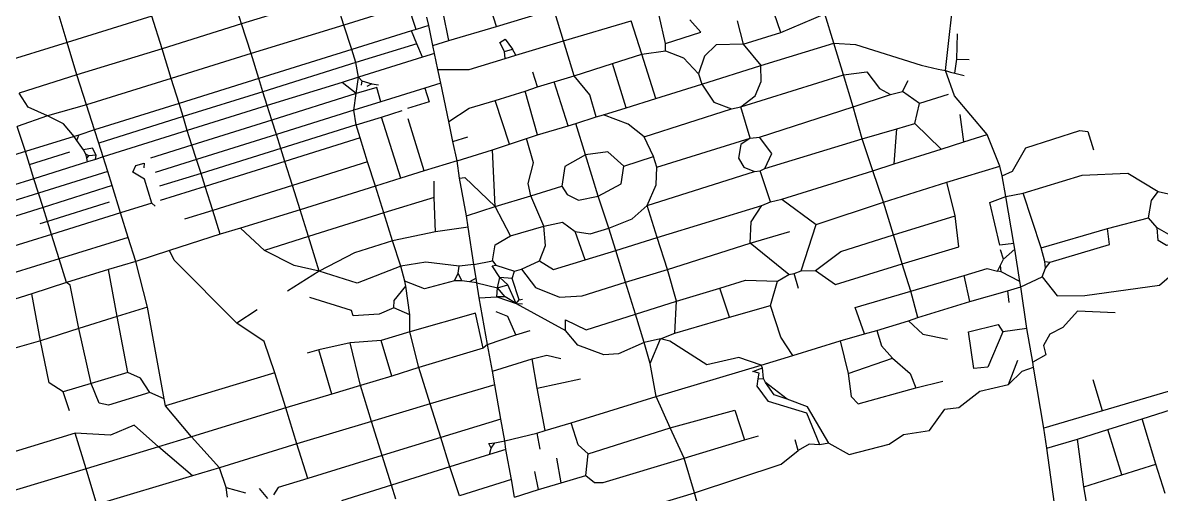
# Model space of a CAD drawing. Header units: metres. Extents: x 609554 to 651406, y 4826501 to 4857446.
# Drawn here: x 627242 to 631045, y 4841467 to 4843043 of the extents above; entities that cross this region are included whole.
import ezdxf

# ---------------------------------------------------------------- set-up
doc = ezdxf.new("R2010")
doc.units = ezdxf.units.M

msp = doc.modelspace()

# ---------------------------------------------------------------- linework, layer by layer
at = {"layer": 'ROADS'}
for points in [[(630323.6, 4842882.9), (630355.8, 4843173.7)], [(627971.9, 4843038.8), (627938.6, 4843147.1)], [(628282.6, 4843134.9), (627971.9, 4843038.8)], [(628314.2, 4843034.5), (628282.6, 4843134.9)], [(628824.2, 4843030), (628795.4, 4843121)], [(627390.1, 4842976.2), (627356.6, 4843087.7)], [(628529.1, 4843100.8), (628314.2, 4843034.5)], [(628555.4, 4843020.5), (628529.1, 4843100.8)], [(628824.2, 4843030), (629015.7, 4843088.3)], [(629048.4, 4842981.7), (629015.7, 4843088.3)], [(627672.5, 4843064.7), (627390.1, 4842976.2)], [(627706.9, 4842955.7), (627672.5, 4843064.7)], [(628597.8, 4843033.2), (628591.1, 4843060.7)], [(628664.8, 4842982.9), (628646.2, 4843077)], [(629048.4, 4842981.7), (629274, 4843049.5)], [(629309.3, 4842937.1), (629274, 4843049.5)], [(629389.2, 4842972.9), (629367.7, 4843066.9)], [(629389.2, 4842972.9), (629507, 4843011), (629469.6, 4843052.3)], [(629627.7, 4843049.1), (629647.9, 4842971.3)], [(629774.2, 4843010.2), (629751.8, 4843074.8)], [(629774.2, 4843010.2), (629920.6, 4843072.5)], [(629950.7, 4842974.1), (629920.6, 4843072.5)], [(627971.9, 4843038.8), (627706.9, 4842955.7)], [(628004.1, 4842939.4), (627971.9, 4843038.8)], [(628314.2, 4843034.5), (628004.1, 4842939.4)], [(628340.5, 4842953.2), (628314.2, 4843034.5)], [(628540.3, 4843015.7), (628340.5, 4842953.2)], [(628555.4, 4843020.5), (628540.3, 4843015.7)], [(628558.2, 4842972.7), (628540.3, 4843015.7)], [(628597.8, 4843033.2), (628555.4, 4843020.5)], [(628611.6, 4842966.5), (628597.8, 4843033.2)], [(628664.8, 4842982.9), (628824.2, 4843030)], [(629647.9, 4842971.3), (629774.2, 4843010.2)], [(630362, 4842921.3), (630364, 4843005.7)], [(627390.1, 4842976.2), (627158.3, 4842904.9)], [(627421.9, 4842868.3), (627390.1, 4842976.2)], [(628558.2, 4842972.7), (628354.3, 4842909.6)], [(628576.6, 4842927.7), (628558.2, 4842972.7)], [(628611.6, 4842966.5), (628664.8, 4842982.9)], [(628617.2, 4842940.4), (628611.6, 4842966.5)], [(628850.6, 4842946.7), (628835.8, 4842976.5), (628853, 4842987.8), (628877.8, 4842954.6)], [(628888.3, 4842933.8), (629048.4, 4842981.7)], [(629084.1, 4842865.6), (629048.4, 4842981.7)], [(629388.6, 4842948.6), (629389.2, 4842972.9)], [(629647.9, 4842971.3), (629558.4, 4842968.4), (629518.6, 4842931.2), (629499.2, 4842871.4)], [(629647.9, 4842971.3), (629707.5, 4842900.1)], [(629707.5, 4842900.1), (629950.7, 4842974.1)], [(629983.7, 4842868.7), (629950.7, 4842974.1)], [(629950.7, 4842974.1), (630023.4, 4842969.8), (630242.9, 4842900.8)], [(627706.9, 4842955.7), (627421.9, 4842868.3)], [(627737.8, 4842856.5), (627706.9, 4842955.7)], [(628004.1, 4842939.4), (627737.8, 4842856.5)], [(628030.4, 4842855.9), (628004.1, 4842939.4)], [(628340.5, 4842953.2), (628030.4, 4842855.9)], [(628354.3, 4842909.6), (628340.5, 4842953.2)], [(628617.2, 4842940.4), (628576.6, 4842927.7)], [(628628.5, 4842886.4), (628617.2, 4842940.4)], [(628850.6, 4842946.7), (628877.8, 4842954.6)], [(628853.5, 4842923.2), (628850.6, 4842946.7)], [(628853.5, 4842923.2), (628888.3, 4842933.8)], [(628888.3, 4842933.8), (628877.8, 4842954.6)], [(629211.9, 4842906.8), (629309.3, 4842937.1)], [(629309.3, 4842937.1), (629388.6, 4842948.6)], [(629356.1, 4842790), (629309.3, 4842937.1)], [(629388.6, 4842948.6), (629448.7, 4842925.8), (629499.2, 4842871.4)], [(628354.3, 4842909.6), (628043.8, 4842812.3)], [(628362.7, 4842861.1), (628354.3, 4842909.6)], [(628576.6, 4842927.7), (628362.7, 4842861.1)], [(628628.5, 4842886.4), (628732.3, 4842886.9), (628853.5, 4842923.2)], [(629084.1, 4842865.6), (629211.9, 4842906.8)], [(629257.3, 4842758.7), (629211.9, 4842906.8)], [(629510.3, 4842837.1), (629707.5, 4842900.1)], [(629640, 4842761.6), (629688.5, 4842798.7), (629708.7, 4842845.9), (629707.5, 4842900.1)], [(630242.9, 4842900.8), (630299.4, 4842887.8)], [(630354.9, 4842874.2), (630362, 4842921.3)], [(630362, 4842921.3), (630402.7, 4842919.6)], [(627421.9, 4842868.3), (627229.7, 4842807.3)], [(627455, 4842767.9), (627421.9, 4842868.3)], [(627737.8, 4842856.5), (627455, 4842767.9)], [(627763.7, 4842772.9), (627737.8, 4842856.5)], [(628030.4, 4842855.9), (627763.7, 4842772.9)], [(628043.8, 4842812.3), (628030.4, 4842855.9)], [(628362.7, 4842861.1), (628308.2, 4842843.2)], [(628355.3, 4842806), (628362.7, 4842861.1)], [(628362.7, 4842861.1), (628373.8, 4842849.1)], [(628638.1, 4842841.1), (628628.5, 4842886.4)], [(628961, 4842828.1), (628945.2, 4842877.5)], [(629016.9, 4842844.7), (629084.1, 4842865.6)], [(629157.4, 4842728.5), (629136.3, 4842802.1), (629084.1, 4842865.6)], [(629499.2, 4842871.4), (629510.3, 4842837.1)], [(629640, 4842761.6), (629983.7, 4842868.7)], [(629983.7, 4842868.7), (630061.1, 4842878.5), (630103.2, 4842822.9), (630139.8, 4842802.7)], [(630016, 4842762.2), (629983.7, 4842868.7)], [(630299.4, 4842887.8), (630323.6, 4842882.9)], [(630323.6, 4842882.9), (630341, 4842878)], [(630463.6, 4842669.7), (630353.8, 4842798.3), (630323.6, 4842882.9)], [(630341, 4842878), (630354.9, 4842874.2)], [(630354.9, 4842874.2), (630386.3, 4842866)], [(628308.2, 4842843.2), (628058.4, 4842765.8)], [(628355.3, 4842806), (628308.2, 4842843.2)], [(628438.1, 4842778.8), (628424.1, 4842826), (628355.3, 4842806)], [(628373.8, 4842849.1), (628372.1, 4842834.4)], [(628373.8, 4842849.1), (628407.5, 4842839)], [(628407.5, 4842839), (628390.6, 4842829.3)], [(628407.5, 4842839), (628429.7, 4842834.9)], [(628584.9, 4842823.9), (628438.1, 4842778.8)], [(628584.9, 4842823.9), (628599.1, 4842778.7), (628527.4, 4842755.7)], [(628638.1, 4842841.1), (628584.9, 4842823.9)], [(628665, 4842713.1), (628638.1, 4842841.1)], [(628819.2, 4842782.3), (628919.6, 4842814.5)], [(628919.6, 4842814.5), (628961, 4842828.1)], [(628960.6, 4842668.2), (628919.6, 4842814.5)], [(628961, 4842828.1), (629016.9, 4842844.7)], [(629063.8, 4842698.7), (629016.9, 4842844.7)], [(629356.1, 4842790), (629510.3, 4842837.1)], [(629510.3, 4842837.1), (629550.2, 4842777.2), (629609.7, 4842754.6)], [(630180.8, 4842812.7), (630199.4, 4842849.8)], [(627324.2, 4842732), (627259.8, 4842760.4), (627229.7, 4842807.3)], [(628043.8, 4842812.3), (627777.6, 4842729.3)], [(628058.4, 4842765.8), (628043.8, 4842812.3)], [(628355.3, 4842806), (628074, 4842717)], [(628347.6, 4842750.6), (628355.3, 4842806)], [(628438.1, 4842778.8), (628347.6, 4842750.6)], [(628665, 4842713.1), (628732.7, 4842757), (628819.2, 4842782.3)], [(628868, 4842637.3), (628819.2, 4842782.3)], [(629257.3, 4842758.7), (629356.1, 4842790)], [(630016, 4842762.2), (630139.8, 4842802.7)], [(630139.8, 4842802.7), (630180.8, 4842812.7)], [(630237.1, 4842772.6), (630180.8, 4842812.7)], [(630332.7, 4842802.5), (630237.1, 4842772.6)], [(627455, 4842767.9), (627324.2, 4842732)], [(627481.7, 4842685.3), (627455, 4842767.9)], [(627763.7, 4842772.9), (627481.7, 4842685.3)], [(627777.6, 4842729.3), (627763.7, 4842772.9)], [(628058.4, 4842765.8), (627791, 4842682.5)], [(628074, 4842717), (628058.4, 4842765.8)], [(628347.6, 4842750.6), (628089, 4842669.3)], [(628355.2, 4842701.8), (628347.6, 4842750.6)], [(628439.5, 4842727.6), (628509.4, 4842749.5)], [(629181.8, 4842734.9), (629257.3, 4842758.7)], [(629317.6, 4842661.6), (629609.7, 4842754.6)], [(629609.7, 4842754.6), (629640, 4842761.6)], [(629671.8, 4842657.1), (629640, 4842761.6)], [(629702.5, 4842660.2), (630016, 4842762.2)], [(630046.1, 4842654.6), (630016, 4842762.2)], [(630221.6, 4842705.6), (630237.1, 4842772.6)], [(627324.2, 4842732), (627223.1, 4842696.2)], [(627413.4, 4842662.1), (627377.2, 4842705.2), (627324.2, 4842732)], [(627777.6, 4842729.3), (627495.6, 4842640.8)], [(627791, 4842682.5), (627777.6, 4842729.3)], [(628074, 4842717), (627806.4, 4842633.4)], [(628089, 4842669.3), (628074, 4842717)], [(628355.2, 4842701.8), (628103.6, 4842622.5)], [(628355.2, 4842701.8), (628439.5, 4842727.6)], [(628369.3, 4842657.7), (628355.2, 4842701.8)], [(628504.4, 4842523.4), (628439.5, 4842727.6)], [(628582.6, 4842547.9), (628529.2, 4842721.9)], [(628678.5, 4842645.5), (628665, 4842713.1)], [(629063.8, 4842698.7), (629089.7, 4842705.6)], [(629089.7, 4842705.6), (629157.4, 4842728.5)], [(629121.6, 4842600.8), (629089.7, 4842705.6)], [(629157.4, 4842728.5), (629181.8, 4842734.9)], [(629317.6, 4842661.6), (629264.2, 4842703.6), (629181.8, 4842734.9)], [(630161.2, 4842688), (630221.6, 4842705.6)], [(630221.6, 4842705.6), (630309.8, 4842620.1)], [(630385.5, 4842644.8), (630372.9, 4842735.7)], [(627250.5, 4842613), (627223.1, 4842696.2)], [(627413.4, 4842662.1), (627250.5, 4842613)], [(627429.2, 4842667.5), (627413.4, 4842662.1)], [(627422.8, 4842649.1), (627413.4, 4842662.1)], [(627422.8, 4842649.1), (627429.2, 4842667.5)], [(627481.7, 4842685.3), (627429.2, 4842667.5)], [(627495.6, 4842640.8), (627481.7, 4842685.3)], [(627791, 4842682.5), (627510.6, 4842594.3)], [(627806.4, 4842633.4), (627791, 4842682.5)], [(628089, 4842669.3), (627822.5, 4842585.7)], [(628103.6, 4842622.5), (628089, 4842669.3)], [(628924.6, 4842655.5), (628960.6, 4842668.2)], [(628960.6, 4842668.2), (629063.8, 4842698.7)], [(630046.1, 4842654.6), (630161.2, 4842688)], [(630152.8, 4842571.6), (630161.2, 4842688)], [(630385.5, 4842644.8), (630463.6, 4842669.7)], [(630505.7, 4842563.1), (630463.6, 4842669.7)], [(630513, 4842531.3), (630548.3, 4842546.9), (630592.3, 4842624.2), (630772.5, 4842682.5), (630799.2, 4842679), (630817.9, 4842618.3)], [(627444.8, 4842618), (627422.8, 4842649.1)], [(627510.6, 4842594.3), (627495.6, 4842640.8)], [(627806.4, 4842633.4), (627668.4, 4842590.4)], [(627822.5, 4842585.7), (627806.4, 4842633.4)], [(628369.3, 4842657.7), (628117.3, 4842579.5)], [(628393.5, 4842578.4), (628369.3, 4842657.7)], [(628678.5, 4842645.5), (628728.9, 4842661.4)], [(628693.3, 4842581.7), (628678.5, 4842645.5)], [(628810.6, 4842618.3), (628868, 4842637.3)], [(628868, 4842637.3), (628924.6, 4842655.5)], [(628938.7, 4842464.7), (628929.7, 4842506), (628948.2, 4842574.6), (628924.6, 4842655.5)], [(629349, 4842596.3), (629317.6, 4842661.6)], [(629360.2, 4842559.9), (629671.8, 4842657.1)], [(629671.8, 4842657.1), (629640.3, 4842635.4), (629632, 4842590.6), (629650.8, 4842560.1), (629686.5, 4842545.2)], [(629671.8, 4842657.1), (629702.5, 4842660.2)], [(629720.1, 4842555.2), (629744.1, 4842606), (629702.5, 4842660.2)], [(629720.1, 4842555.2), (630046.1, 4842654.6)], [(630080.9, 4842547.6), (630046.1, 4842654.6)], [(630309.8, 4842620.1), (630385.5, 4842644.8)], [(627250.5, 4842613), (626944.9, 4842518.4)], [(627264.3, 4842568.6), (627250.5, 4842613)], [(627264.3, 4842568.6), (627398.6, 4842610.8)], [(627486.4, 4842600.6), (627475, 4842623.1), (627444.8, 4842618)], [(627452.9, 4842603.7), (627444.8, 4842618)], [(627455.6, 4842590.3), (627452.9, 4842603.7)], [(627462.8, 4842598.5), (627452.9, 4842603.7)], [(627455.6, 4842590.3), (627462.8, 4842598.5)], [(627457.5, 4842577.6), (627455.6, 4842590.3)], [(627485.1, 4842586.1), (627457.5, 4842577.6)], [(627486.4, 4842600.6), (627462.8, 4842598.5)], [(627485.1, 4842586.1), (627486.4, 4842600.6)], [(627510.6, 4842594.3), (627485.1, 4842586.1)], [(627525.5, 4842545.3), (627510.6, 4842594.3)], [(628103.6, 4842622.5), (627837.4, 4842539.4)], [(628117.3, 4842579.5), (628103.6, 4842622.5)], [(628693.3, 4842581.7), (628810.6, 4842618.3)], [(628819.7, 4842428.4), (628810.6, 4842618.3)], [(629121.6, 4842600.8), (629052.4, 4842562.7), (629042.4, 4842496.6)], [(629249.4, 4842564), (629196.5, 4842611.8), (629121.6, 4842600.8)], [(629164, 4842463.7), (629121.6, 4842600.8)], [(629249.4, 4842564), (629349, 4842596.3)], [(629360.2, 4842559.9), (629349, 4842596.3)], [(630152.8, 4842571.6), (630309.8, 4842620.1)], [(627278.9, 4842521.7), (627264.3, 4842568.6)], [(627457.5, 4842577.6), (627278.9, 4842521.7)], [(627672.7, 4842440.2), (627647.8, 4842520.5), (627609.4, 4842543.2), (627619.6, 4842565.4), (627646.7, 4842573.9), (627646, 4842557.8)], [(627822.5, 4842585.7), (627684.1, 4842542.5)], [(627837.4, 4842539.4), (627822.5, 4842585.7)], [(628117.3, 4842579.5), (627850.8, 4842495.8)], [(628142.7, 4842498.6), (628117.3, 4842579.5)], [(628393.5, 4842578.4), (628142.7, 4842498.6)], [(628419.8, 4842496.9), (628393.5, 4842578.4)], [(628582.6, 4842547.9), (628504.4, 4842523.4)], [(628693.3, 4842581.7), (628582.6, 4842547.9)], [(628700.8, 4842523.6), (628693.3, 4842581.7)], [(629164, 4842463.7), (629240.9, 4842504.1), (629249.4, 4842564)], [(629327.9, 4842431.9), (629357, 4842500.8), (629360.2, 4842559.9)], [(629686.5, 4842545.2), (629704.4, 4842548.3)], [(629704.4, 4842548.3), (629720.1, 4842555.2)], [(629739, 4842443.9), (629704.4, 4842548.3)], [(630080.9, 4842547.6), (630152.8, 4842571.6)], [(630328.3, 4842509.8), (630505.7, 4842563.1)], [(630513, 4842531.3), (630505.7, 4842563.1)], [(627278.9, 4842521.7), (626961.7, 4842423)], [(627294.6, 4842472.8), (627278.9, 4842521.7)], [(627525.5, 4842545.3), (627294.6, 4842472.8)], [(627539.9, 4842499.2), (627525.5, 4842545.3)], [(627837.4, 4842539.4), (627698.8, 4842496.1)], [(627850.8, 4842495.8), (627837.4, 4842539.4)], [(628504.4, 4842523.4), (628419.8, 4842496.9)], [(628616.2, 4842459.3), (628615.4, 4842513.1)], [(628700.8, 4842523.6), (628718.1, 4842525.1), (628819.7, 4842428.4)], [(628723.4, 4842397.5), (628700.8, 4842523.6)], [(629327.9, 4842431.9), (629686.5, 4842545.2)], [(629777.4, 4842453.6), (630080.9, 4842547.6)], [(630116.4, 4842443.2), (630080.9, 4842547.6)], [(630116.4, 4842443.2), (630328.3, 4842509.8)], [(630356.2, 4842398), (630328.3, 4842509.8)], [(630525, 4842462.5), (630513, 4842531.3)], [(630583, 4842473.4), (630780.7, 4842533), (630933.3, 4842540.4), (631034.3, 4842478.6)], [(631034.3, 4842478.6), (631138.8, 4842455.7), (631186.4, 4842479.8), (631202.4, 4842522.3)], [(627294.6, 4842472.8), (627208.8, 4842446.1)], [(627309.4, 4842425.2), (627294.6, 4842472.8)], [(627539.9, 4842499.2), (627309.4, 4842425.2)], [(627568.6, 4842407.6), (627539.9, 4842499.2)], [(627850.8, 4842495.8), (627700.9, 4842449.3)], [(627876.3, 4842415.3), (627850.8, 4842495.8)], [(628142.7, 4842498.6), (627876.3, 4842415.3)], [(628168.1, 4842417.7), (628142.7, 4842498.6)], [(628419.8, 4842496.9), (628168.1, 4842417.7)], [(628447.7, 4842407.4), (628419.8, 4842496.9)], [(628938.7, 4842464.7), (629042.4, 4842496.6)], [(629042.4, 4842496.6), (629060.1, 4842468.7), (629097.8, 4842450.3), (629164, 4842463.7)], [(630525, 4842462.5), (630583, 4842473.4)], [(630643.3, 4842290.6), (630583, 4842473.4)], [(631001.8, 4842390.6), (631012, 4842448.5), (631034.3, 4842478.6)], [(631643.7, 4842479.2), (631605.4, 4842507.9), (631549.2, 4842500.8), (631368.9, 4842373.4), (631185.4, 4842369.8), (631077.3, 4842330.3), (631031.5, 4842357)], [(627530.6, 4842443.5), (627324.1, 4842379)], [(627672.7, 4842440.2), (627568.6, 4842407.6)], [(627672.7, 4842440.2), (627683.9, 4842429.8)], [(628616.2, 4842459.3), (628447.7, 4842407.4)], [(628620.7, 4842343.6), (628616.2, 4842459.3)], [(628819.7, 4842428.4), (628938.7, 4842464.7)], [(628982.1, 4842363), (628938.7, 4842464.7)], [(629199.6, 4842356.5), (629164, 4842463.7)], [(629710.6, 4842432.5), (629739, 4842443.9)], [(629739, 4842443.9), (629777.4, 4842453.6)], [(629777.4, 4842453.6), (629891.6, 4842368.5)], [(629891.6, 4842368.5), (630116.4, 4842443.2)], [(630150.3, 4842334.4), (630116.4, 4842443.2)], [(630552.5, 4842304.6), (630505.8, 4842299.4), (630472.2, 4842441.7), (630525, 4842462.5)], [(630552.5, 4842304.6), (630525, 4842462.5)], [(627309.4, 4842425.2), (626992.4, 4842326)], [(627324.1, 4842379), (627309.4, 4842425.2)], [(627568.6, 4842407.6), (627338.2, 4842335.7)], [(627594.3, 4842325.6), (627568.6, 4842407.6)], [(627876.3, 4842415.3), (627782.5, 4842386.2)], [(627900.8, 4842335.9), (627876.3, 4842415.3)], [(628168.1, 4842417.7), (627969.4, 4842356.3)], [(628195.7, 4842329), (628168.1, 4842417.7)], [(628447.7, 4842407.4), (628195.7, 4842329)], [(628476.9, 4842313.7), (628447.7, 4842407.4)], [(628723.4, 4842397.5), (628819.7, 4842428.4)], [(628729.8, 4842359.7), (628723.4, 4842397.5)], [(628871.1, 4842330.9), (628819.7, 4842428.4)], [(629199.6, 4842356.5), (629277.1, 4842387), (629327.9, 4842431.9)], [(629361.3, 4842325.3), (629327.9, 4842431.9)], [(629361.3, 4842325.3), (629710.6, 4842432.5)], [(629672, 4842305.9), (629675.4, 4842377.1), (629710.6, 4842432.5)], [(630150.3, 4842334.4), (630356.2, 4842398)], [(630179.3, 4842236.7), (630368.2, 4842294), (630356.2, 4842398)], [(627324.1, 4842379), (627298.6, 4842371.3)], [(627338.2, 4842335.7), (627324.1, 4842379)], [(628729.8, 4842359.7), (628620.7, 4842343.6)], [(628748.4, 4842234.8), (628729.8, 4842359.7)], [(628871.1, 4842330.9), (628982.1, 4842363)], [(628967.7, 4842247.2), (628988.1, 4842298), (628982.1, 4842363)], [(628982.1, 4842363), (629044.2, 4842376.3), (629087, 4842345.3)], [(629842.1, 4842214.3), (629891.6, 4842368.5)], [(630864.6, 4842355.6), (631001.8, 4842390.6)], [(631031.5, 4842357), (631001.8, 4842390.6)], [(627338.2, 4842335.7), (627020.3, 4842237)], [(627363.1, 4842254.4), (627338.2, 4842335.7)], [(627594.3, 4842325.6), (627363.1, 4842254.4)], [(627618.9, 4842244.9), (627594.3, 4842325.6)], [(627900.8, 4842335.9), (627731.4, 4842281.5)], [(627969.4, 4842356.3), (627900.8, 4842335.9)], [(628048.8, 4842281.2), (627969.4, 4842356.3)], [(628195.7, 4842329), (628048.8, 4842281.2)], [(628231.3, 4842213.1), (628195.7, 4842329)], [(628620.7, 4842343.6), (628476.9, 4842313.7)], [(628810.8, 4842247.5), (628819.3, 4842300.6), (628871.1, 4842330.9)], [(629087, 4842345.3), (629137.3, 4842337.7), (629199.6, 4842356.5)], [(629120.8, 4842251.1), (629087, 4842345.3)], [(629222.9, 4842282.1), (629199.6, 4842356.5)], [(629222.9, 4842282.1), (629361.3, 4842325.3)], [(629395.1, 4842218), (629361.3, 4842325.3)], [(629672, 4842305.9), (629804.3, 4842345.6)], [(629889.2, 4842214.7), (629974.9, 4842278.3), (630150.3, 4842334.4)], [(630179.3, 4842236.7), (630150.3, 4842334.4)], [(630643.3, 4842290.6), (630864.6, 4842355.6)], [(630673.6, 4842243.2), (630871.3, 4842301.4), (630864.6, 4842355.6)], [(631145.2, 4842321.8), (631062.7, 4842298.6), (631034.4, 4842315.1), (631031.5, 4842357)], [(628476.9, 4842313.7), (628350, 4842274.1), (628231.3, 4842213.1)], [(628504.1, 4842228.9), (628476.9, 4842313.7)], [(629120.8, 4842251.1), (629222.9, 4842282.1)], [(629254.7, 4842175.7), (629222.9, 4842282.1)], [(629395.1, 4842218), (629672, 4842305.9)], [(629801.1, 4842201.2), (629672, 4842305.9)], [(630517.9, 4842252.3), (630507.6, 4842284.2)], [(630517.9, 4842252.3), (630555.7, 4842286.3)], [(630555.7, 4842286.3), (630552.5, 4842304.6)], [(630572.7, 4842178.4), (630555.7, 4842286.3)], [(630655.6, 4842245.5), (630643.3, 4842290.6)], [(627363.1, 4842254.4), (627045.6, 4842155.7)], [(627387.3, 4842174.7), (627363.1, 4842254.4)], [(627618.9, 4842244.9), (627527.8, 4842218.1)], [(627731.4, 4842281.5), (627618.9, 4842244.9)], [(627657.8, 4842092), (627618.9, 4842244.9)], [(627957, 4842039.5), (627747.1, 4842249.7), (627731.4, 4842281.5)], [(628231.3, 4842213.1), (628148.6, 4842231.4), (628048.8, 4842281.2)], [(628748.4, 4842234.8), (628810.8, 4842247.5)], [(628810.8, 4842247.5), (628821.9, 4842233.2)], [(628908, 4842219.7), (628967.7, 4842247.2)], [(628967.7, 4842247.2), (629014.5, 4842217.8), (629120.8, 4842251.1)], [(630507.3, 4842232.2), (630517.9, 4842252.3)], [(630647.1, 4842193.3), (630697.2, 4842129.8), (630789.3, 4842131.1), (631038.3, 4842166.1), (631095, 4842213.6), (631175.2, 4842249.9)], [(630655.6, 4842245.5), (630673.6, 4842243.2)], [(630658.3, 4842222.9), (630655.6, 4842245.5)], [(627527.8, 4842218.1), (627387.3, 4842174.7)], [(627556.7, 4842061.4), (627527.8, 4842218.1)], [(628231.3, 4842213.1), (628125.5, 4842146)], [(628504.1, 4842228.9), (628358.2, 4842172.9), (628231.3, 4842213.1)], [(628699.6, 4842229.6), (628588, 4842242.2), (628504.1, 4842228.9)], [(628517.8, 4842178.9), (628504.1, 4842228.9)], [(628683.7, 4842180.6), (628695.6, 4842205.7)], [(628695.6, 4842205.7), (628699.6, 4842229.6)], [(628708.3, 4842180), (628695.6, 4842205.7)], [(628748.4, 4842234.8), (628699.6, 4842229.6)], [(628755.7, 4842189.2), (628748.4, 4842234.8)], [(628835.5, 4842191.3), (628809.4, 4842230.5), (628821.9, 4842233.2)], [(628821.9, 4842233.2), (628884.4, 4842212.7)], [(628876.4, 4842188.7), (628884.4, 4842212.7)], [(628884.4, 4842212.7), (628908, 4842219.7)], [(628908, 4842219.7), (628954.9, 4842157.8), (629034.5, 4842126), (629110, 4842130.8), (629254.7, 4842175.7)], [(629254.7, 4842175.7), (629395.1, 4842218)], [(629425.4, 4842112.6), (629395.1, 4842218)], [(629818.6, 4842205.1), (629842.1, 4842214.3)], [(629842.1, 4842214.3), (629889.2, 4842214.7)], [(629889.2, 4842214.7), (629956.8, 4842167.8), (630179.3, 4842236.7)], [(630207.7, 4842145.6), (630179.3, 4842236.7)], [(630386.5, 4842197.8), (630463.2, 4842221.4), (630498, 4842212.6)], [(630498, 4842212.6), (630507.3, 4842232.2)], [(630509.8, 4842210.5), (630498, 4842212.6)], [(630509.8, 4842210.5), (630507.3, 4842232.2)], [(630572.7, 4842178.4), (630509.8, 4842210.5)], [(630647.1, 4842193.3), (630658.3, 4842222.9)], [(630658.3, 4842222.9), (630673.6, 4842243.2)], [(627387.3, 4842174.7), (627272.3, 4842137.4)], [(627428.9, 4842021.1), (627400.3, 4842166.2), (627387.3, 4842174.7)], [(628683.7, 4842180.6), (628584.2, 4842153.7), (628517.8, 4842178.9)], [(628521.5, 4842162.3), (628517.8, 4842178.9)], [(628708.3, 4842180), (628683.7, 4842180.6)], [(628734, 4842177.1), (628708.3, 4842180)], [(628755.7, 4842189.2), (628734, 4842177.1)], [(628758.1, 4842174.2), (628734, 4842177.1)], [(628758.1, 4842174.2), (628755.7, 4842189.2)], [(628766.3, 4842123.1), (628758.1, 4842174.2)], [(628758.1, 4842174.2), (628827.4, 4842157)], [(628827.4, 4842157), (628835.5, 4842191.3)], [(628876.4, 4842188.7), (628835.5, 4842191.3)], [(628862.5, 4842166.6), (628835.5, 4842191.3)], [(628899.5, 4842117.3), (628876.4, 4842188.7)], [(629288.9, 4842069.1), (629254.7, 4842175.7)], [(629570.2, 4842156), (629655.7, 4842183.1), (629763, 4842178.8)], [(629739.4, 4842097.9), (629763, 4842178.8)], [(629763, 4842178.8), (629801.1, 4842201.2)], [(629801.1, 4842201.2), (629818.6, 4842205.1)], [(629833.5, 4842154.4), (629818.6, 4842205.1)], [(630207.7, 4842145.6), (630386.5, 4842197.8)], [(630405.6, 4842111.1), (630386.5, 4842197.8)], [(630575.4, 4842159.9), (630572.7, 4842178.4)], [(630575.4, 4842159.9), (630647.1, 4842193.3)], [(627272.3, 4842137.4), (627154.5, 4842100.7)], [(627300.4, 4841980.1), (627272.3, 4842137.4)], [(628481.1, 4842089.7), (628482.1, 4842114.3), (628521.5, 4842162.3)], [(628534.7, 4842066.3), (628521.5, 4842162.3)], [(628824.8, 4842126.8), (628827.4, 4842157)], [(628827.4, 4842157), (628862.5, 4842166.6)], [(628852.8, 4842126.8), (628827.4, 4842157)], [(628890, 4842104.7), (628862.5, 4842166.6)], [(629425.4, 4842112.6), (629570.2, 4842156)], [(629602.4, 4842059), (629570.2, 4842156)], [(630053, 4842003.1), (630022.2, 4842090.8), (630207.7, 4842145.6)], [(630232, 4842058.3), (630207.7, 4842145.6)], [(630405.6, 4842111.1), (630531, 4842147.1)], [(630531, 4842147.1), (630575.4, 4842159.9)], [(630531, 4842147.1), (630535.5, 4842107.8)], [(630596.2, 4842020.7), (630575.4, 4842159.9)], [(627657.8, 4842092), (627556.7, 4842061.4)], [(627714.3, 4841785.8), (627657.8, 4842092)], [(628481.1, 4842089.7), (628432.3, 4842069.4), (628345.5, 4842063.3), (628339.3, 4842081.3), (628200.8, 4842125.2)], [(628766.3, 4842123.1), (628824.8, 4842126.8)], [(628793.7, 4841967.6), (628766.3, 4842123.1)], [(628824.8, 4842126.8), (628890, 4842104.7)], [(628852.8, 4842126.8), (628824.8, 4842126.8)], [(628890, 4842104.7), (628852.8, 4842126.8)], [(628890, 4842104.7), (628899.5, 4842117.3)], [(628890, 4842104.7), (628910.9, 4842103.8)], [(628890, 4842104.7), (629055.1, 4842014.6)], [(628899.5, 4842117.3), (628910.5, 4842119.7)], [(629288.9, 4842069.1), (629425.4, 4842112.6)], [(629419.9, 4842005.4), (629425.4, 4842112.6)], [(629602.4, 4842059), (629739.4, 4842097.9)], [(629814.4, 4841931.1), (629774.3, 4841992.3), (629739.4, 4842097.9)], [(630232, 4842058.3), (630405.6, 4842111.1)], [(627556.7, 4842061.4), (627428.9, 4842021.1)], [(627592.7, 4841873.9), (627556.7, 4842061.4)], [(628024.2, 4842083.2), (627957, 4842039.5)], [(628534.7, 4842066.3), (628481.1, 4842089.7)], [(628779.9, 4841955.4), (628753.6, 4842072.9), (628534.1, 4842010.3)], [(628534.1, 4842010.3), (628534.7, 4842066.3)], [(628888.7, 4842000.2), (628861.6, 4842060.7), (628823.5, 4842076.4)], [(629055.1, 4842014.6), (629054.9, 4842050.1), (629123.2, 4842016.2), (629288.9, 4842069.1)], [(629317.3, 4841974.4), (629288.9, 4842069.1)], [(629419.9, 4842005.4), (629602.4, 4842059)], [(630200.5, 4842047.1), (630232, 4842058.3)], [(630890.5, 4842073.8), (630764.7, 4842078.7), (630716.4, 4842025), (630672.8, 4842001.8), (630650.9, 4841964), (630658.8, 4841933.5), (630615.2, 4841909.1)], [(627428.9, 4842021.1), (627300.4, 4841980.1)], [(627470.7, 4841837.6), (627428.9, 4842021.1)], [(628084.1, 4841873.2), (628048.3, 4841977.6), (627957, 4842039.5)], [(630094.5, 4842014.1), (630200.5, 4842047.1)], [(630200.5, 4842047.1), (630248, 4842002.2), (630331, 4841985.9)], [(630515.9, 4842009.9), (630465.3, 4841892), (630418.9, 4841888), (630400.8, 4842010.2), (630499.9, 4842034.4), (630515.9, 4842009.9)], [(630596.2, 4842020.7), (630515.9, 4842009.9)], [(630615.2, 4841909.1), (630596.2, 4842020.7)], [(627300.4, 4841980.1), (627199.5, 4841950.8)], [(627376.5, 4841809.9), (627330, 4841839.7), (627300.4, 4841980.1)], [(628438.5, 4841980.8), (628335.2, 4841973.7)], [(628534.1, 4842010.3), (628438.5, 4841980.8)], [(628474, 4841862.4), (628438.5, 4841980.8)], [(628565.2, 4841890.7), (628534.1, 4842010.3)], [(628793.7, 4841967.6), (628888.7, 4842000.2)], [(628888.7, 4842000.2), (628936.8, 4842014.5)], [(629317.3, 4841974.4), (629231.7, 4841936.6), (629183, 4841932.9), (629095.5, 4841965), (629055.1, 4842014.6)], [(629371.5, 4841986.9), (629317.3, 4841974.4)], [(629337.9, 4841903.8), (629371.5, 4841986.9)], [(629371.5, 4841986.9), (629419.9, 4842005.4)], [(629708.1, 4841899.1), (629633.4, 4841924.2), (629526.4, 4841899.5), (629402.7, 4841979.3), (629371.5, 4841986.9)], [(629814.4, 4841931.1), (629971.7, 4841979.6)], [(629971.7, 4841979.6), (630053, 4842003.1)], [(629971.7, 4841979.6), (629998.7, 4841871)], [(630053, 4842003.1), (630094.5, 4842014.1)], [(630094.5, 4842014.1), (630110.4, 4841962.9), (630147.4, 4841921.7)], [(628230.3, 4841949.6), (628191.5, 4841938.6)], [(628335.2, 4841973.7), (628230.3, 4841949.6)], [(628274.6, 4841802.3), (628230.3, 4841949.6)], [(628369.8, 4841831.1), (628335.2, 4841973.7)], [(628779.9, 4841955.4), (628565.2, 4841890.7)], [(628793.7, 4841967.6), (628779.9, 4841955.4)], [(628810.3, 4841878.9), (628793.7, 4841967.6)], [(629337.9, 4841903.8), (629317.3, 4841974.4)], [(628810.3, 4841878.9), (628943.8, 4841919.5)], [(628943.8, 4841919.5), (628991.8, 4841931.6), (629038.5, 4841921.2)], [(628959.8, 4841822), (628943.8, 4841919.5)], [(629357.9, 4841793.9), (629337.9, 4841903.8)], [(629708.1, 4841899.1), (629814.4, 4841931.1)], [(629998.7, 4841871), (630147.4, 4841921.7)], [(630147.4, 4841921.7), (630206.5, 4841871.3), (630225, 4841823.2)], [(630534.9, 4841834.4), (630565.4, 4841915.6)], [(630618.2, 4841891.5), (630615.2, 4841909.1)], [(627592.7, 4841873.9), (627470.7, 4841837.6)], [(627666, 4841807.8), (627634.7, 4841855), (627592.7, 4841873.9)], [(628084.1, 4841873.2), (627718.4, 4841762.9)], [(628120.9, 4841756.4), (628084.1, 4841873.2)], [(628565.2, 4841890.7), (628474, 4841862.4)], [(628602.1, 4841769), (628565.2, 4841890.7)], [(628818.1, 4841833.5), (628810.3, 4841878.9)], [(629357.9, 4841793.9), (629708.1, 4841899.1)], [(629698.7, 4841853.1), (629701.3, 4841871.8), (629680.2, 4841877.1), (629712.5, 4841889.8)], [(629712.5, 4841889.8), (629708.1, 4841899.1)], [(629716.5, 4841854.5), (629712.5, 4841889.8)], [(629998.7, 4841871), (630008.8, 4841793.6), (630032.4, 4841770), (630225, 4841823.2)], [(630534.9, 4841834.4), (630580.2, 4841878.1), (630618.2, 4841891.5)], [(630652.9, 4841688.2), (630618.2, 4841891.5)], [(627470.7, 4841837.6), (627376.5, 4841809.9)], [(627666, 4841807.8), (627527.7, 4841764.9), (627496.4, 4841772.2), (627470.7, 4841837.6)], [(628369.8, 4841831.1), (628274.6, 4841802.3)], [(628474, 4841862.4), (628369.8, 4841831.1)], [(628406.5, 4841710.2), (628369.8, 4841831.1)], [(628818.1, 4841833.5), (628602.1, 4841769)], [(628838.3, 4841718.2), (628818.1, 4841833.5)], [(628959.8, 4841822), (629104.5, 4841852.8)], [(629904.6, 4841633), (629860.7, 4841738.1), (629732.2, 4841776.8), (629694.4, 4841828.9), (629698.7, 4841853.1)], [(629698.7, 4841853.1), (629716.5, 4841854.5)], [(629722.6, 4841840.2), (629716.5, 4841854.5)], [(629795.1, 4841785.2), (629752.1, 4841799.3), (629722.6, 4841840.2)], [(629795.1, 4841785.2), (629722.6, 4841840.2)], [(629934.7, 4841638), (630001.8, 4841600.2), (630136, 4841634.4), (630183.8, 4841667.1), (630270, 4841679.9), (630321.3, 4841751.5), (630368.7, 4841756.7), (630438.5, 4841811.9), (630534.9, 4841834.4)], [(630225, 4841823.2), (630315.1, 4841844.7)], [(630847.9, 4841745.6), (630817, 4841849.5)], [(631154.4, 4841835.8), (630847.9, 4841745.6)], [(627397.6, 4841746.2), (627376.5, 4841809.9)], [(627714.3, 4841785.8), (627666, 4841807.8)], [(628274.6, 4841802.3), (628120.9, 4841756.4)], [(628986.5, 4841680.2), (628959.8, 4841822)], [(629073.1, 4841706.5), (629357.9, 4841793.9)], [(629404.4, 4841689.3), (629357.9, 4841793.9)], [(627718.4, 4841762.9), (627714.3, 4841785.8)], [(627804.9, 4841659.7), (627718.4, 4841762.9)], [(628120.9, 4841756.4), (627804.9, 4841659.7)], [(628157.6, 4841635.5), (628120.9, 4841756.4)], [(628602.1, 4841769), (628406.5, 4841710.2)], [(628638.1, 4841657.1), (628602.1, 4841769)], [(629934.7, 4841638), (629862.5, 4841759.4), (629795.1, 4841785.2)], [(630981.3, 4841719.9), (631078.5, 4841750.6)], [(628838.3, 4841718.2), (628638.1, 4841657.1)], [(628851.5, 4841645.9), (628838.3, 4841718.2)], [(629404.4, 4841689.3), (629619.9, 4841748.4), (629652.7, 4841649.7)], [(630847.9, 4841745.6), (630652.9, 4841688.2)], [(630866.6, 4841683.8), (630981.3, 4841719.9)], [(631026.6, 4841567.9), (630981.3, 4841719.9)], [(627695.6, 4841626.2), (627613.9, 4841697.7), (627535.3, 4841664.8), (627416.8, 4841671.2)], [(628406.5, 4841710.2), (628157.6, 4841635.5)], [(628442.6, 4841596.5), (628406.5, 4841710.2)], [(628958.4, 4841671.7), (628986.5, 4841680.2)], [(628986.5, 4841680.2), (629073.1, 4841706.5)], [(629130.4, 4841602.2), (629097.1, 4841632.1), (629073.1, 4841706.5)], [(629130.4, 4841602.2), (629404.4, 4841689.3)], [(629450.6, 4841588.5), (629404.4, 4841689.3)], [(630663, 4841621.1), (630652.9, 4841688.2)], [(630764.8, 4841651.7), (630866.6, 4841683.8)], [(630912.8, 4841531.8), (630866.6, 4841683.8)], [(627416.8, 4841671.2), (627077.5, 4841567.6)], [(627453.6, 4841552.3), (627416.8, 4841671.2)], [(627804.9, 4841659.7), (627695.6, 4841626.2)], [(627898.8, 4841555.8), (627804.9, 4841659.7)], [(628157.6, 4841635.5), (627898.8, 4841555.8)], [(628193.9, 4841520.2), (628157.6, 4841635.5)], [(628638.1, 4841657.1), (628442.6, 4841596.5)], [(628668.5, 4841559.1), (628638.1, 4841657.1)], [(628806.5, 4841621.2), (628798.8, 4841637), (628819, 4841639.4)], [(628806.5, 4841621.2), (628819, 4841639.4)], [(628819, 4841639.4), (628851.5, 4841645.9)], [(628851.5, 4841645.9), (628958.4, 4841671.7)], [(628855.4, 4841616.5), (628851.5, 4841645.9)], [(628958.4, 4841671.7), (628969.4, 4841617.7)], [(629450.6, 4841588.5), (629652.7, 4841649.7)], [(629652.7, 4841649.7), (629698.9, 4841662.4)], [(629831.4, 4841613.1), (629822.3, 4841649.3)], [(629934.7, 4841638), (629904.6, 4841633)], [(630663, 4841621.1), (630764.8, 4841651.7)], [(630786.6, 4841491.7), (630764.8, 4841651.7)], [(627695.6, 4841626.2), (627453.6, 4841552.3)], [(627808.8, 4841529.3), (627695.6, 4841626.2)], [(628801.3, 4841600), (628668.5, 4841559.1)], [(628801.3, 4841600), (628806.5, 4841621.2)], [(628855.4, 4841616.5), (628801.3, 4841600)], [(628874, 4841516.3), (628855.4, 4841616.5)], [(629122.2, 4841530.5), (629130.4, 4841602.2)], [(629485.3, 4841472.2), (629774.7, 4841567.9), (629831.4, 4841613.1)], [(629904.6, 4841633), (629868.2, 4841634.3), (629831.4, 4841613.1)], [(630697, 4841370.6), (630663, 4841621.1)], [(628442.6, 4841596.5), (628193.9, 4841520.2)], [(628473.1, 4841498.2), (628442.6, 4841596.5)], [(628668.5, 4841559.1), (628473.1, 4841498.2)], [(628701, 4841462.5), (628668.5, 4841559.1)], [(629040.2, 4841505.4), (629025.3, 4841587.8)], [(629122.2, 4841530.5), (629152, 4841506.3), (629180.2, 4841507.1), (629450.6, 4841588.5)], [(629485.3, 4841472.2), (629450.6, 4841588.5)], [(630912.8, 4841531.8), (631026.6, 4841567.9)], [(631057.5, 4841470), (631026.6, 4841567.9)], [(627453.6, 4841552.3), (627079.8, 4841440.3)], [(627489.1, 4841432.9), (627453.6, 4841552.3)], [(627808.8, 4841529.3), (627489.1, 4841432.9)], [(627898.8, 4841555.8), (627808.8, 4841529.3)], [(627921.6, 4841490.5), (627898.8, 4841555.8)], [(628963.9, 4841483.5), (628952.7, 4841543.6)], [(629040.2, 4841505.4), (629122.2, 4841530.5)], [(630786.6, 4841491.7), (630912.8, 4841531.8)], [(627925.3, 4841458.2), (627921.6, 4841490.5)], [(627921.6, 4841490.5), (627986.2, 4841472.2)], [(628060.7, 4841453.2), (628032.2, 4841487)], [(628193.9, 4841520.2), (628094.7, 4841490.4), (628079.7, 4841465)], [(628473.1, 4841498.2), (628306, 4841445.7)], [(628487.8, 4841450.5), (628473.1, 4841498.2)], [(628874, 4841516.3), (628701, 4841462.5)], [(628884.3, 4841457.7), (628874, 4841516.3)], [(628884.3, 4841457.7), (628963.9, 4841483.5)], [(628963.9, 4841483.5), (629040.2, 4841505.4)], [(630804.3, 4841389.6), (630786.6, 4841491.7)], [(628965.2, 4841315.1), (629485.3, 4841472.2)], [(629522.7, 4841340.5), (629485.3, 4841472.2)]]:
    msp.add_lwpolyline(points, dxfattribs=at)

doc.saveas('drawing.dxf')
